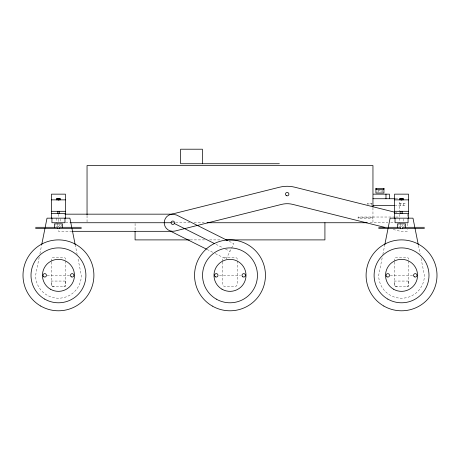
<?xml version="1.0" encoding="UTF-8"?>
<svg xmlns="http://www.w3.org/2000/svg" width="460" height="460" viewBox="0 0 460 460"><rect width="100%" height="100%" fill="white"/><g stroke="black" fill="none" stroke-linecap="round" stroke-linejoin="round"><path stroke-width="0.34" stroke-dasharray="2.3 1.72" d="M39.203 257.209L35.581 275.344A22.873 22.873 0 0 0 58.454 298.218A22.873 22.873 0 0 0 81.328 275.344L77.838 257.911M39.905 253.724L41.578 245.358M382.162 257.911L378.672 275.344A22.873 22.873 0 0 0 401.546 298.218A22.873 22.873 0 0 0 424.419 275.344L420.796 257.209M382.858 254.42L384.813 244.662M226.165 259.003L233.835 243.662L228.051 240.77M395.37 198.731L399.257 198.731M372.243 203.303L367.235 203.303L367.235 205.022M399.257 203.303L404.978 203.303L404.978 205.591L395.703 205.591M394.996 217.028L358.087 217.016L358.087 218.391L372.956 218.391M395.703 217.028L399.257 217.028L399.257 200.692M358.087 217.706L372.956 217.706M65.63 222.738L69.931 222.738M171.614 222.738L189.773 222.738M194.08 222.738L204.136 222.738M370.081 222.738L387.883 222.738M390.73 222.738L394.283 222.738M72.047 231.317L58.454 231.317L58.454 224.882M190.239 239.896L205.286 239.896M209.582 239.896L221.047 239.896M47.15 275.344L69.753 275.344M219.403 275.344L240.597 275.344M390.247 275.344L412.85 275.344M395.646 212.422L397.037 212.773M393.231 229.5L400.493 231.317L407.267 231.317L407.267 229.172M215.93 244.294L222.962 247.814M225.521 249.096L230 251.332M207.069 249.458L212.796 252.321M215.343 253.592L225.526 258.687M418.422 245.358L420.095 253.724M75.187 244.662L77.142 254.42M407.267 214.164L407.267 217.022M407.267 223.456L407.267 226.314M404.403 224.796L404.403 226.165L398.688 226.165L398.688 224.796M403.834 218.816L403.834 222.738M403.305 203.303L403.305 205.591M402.69 224.796L402.69 226.165M400.746 203.303L400.746 205.591M400.401 223.422L400.401 226.165M399.257 218.161L399.257 222.738M394.283 261.297L394.283 259.181A1.455 1.455 0 0 1 395.738 257.732L407.359 257.732A1.455 1.455 0 0 1 408.808 259.181L408.808 283.872A2.904 2.904 0 0 1 405.904 286.781M394.283 262.005L394.283 283.872A2.904 2.904 0 0 0 397.187 286.781M382.789 192.096L382.789 190.722L377.073 190.722L377.073 192.096M381.075 190.722L381.075 192.096M378.787 190.722L378.787 192.096M372.956 207.73L372.956 222.738M371.467 203.303L371.467 205.591M368.909 203.303L368.909 204.447M222.738 261.297L222.738 259.181A1.455 1.455 0 0 1 224.192 257.732L235.808 257.732A1.455 1.455 0 0 1 237.262 259.181L237.262 283.872A2.904 2.904 0 0 1 234.358 286.781L225.641 286.781A2.904 2.904 0 0 1 222.738 283.872L222.738 262.005M135.079 223.456L135.079 230.604M87.043 215.59L87.043 222.025M61.312 224.796L61.312 226.165L55.597 226.165L55.597 224.796M60.743 218.816L60.743 222.082M59.823 211.301L59.823 213.014M59.599 224.796L59.599 226.165M58.454 214.164L58.454 218.454M58.454 219.167L58.454 222.025M57.31 223.422L57.31 226.165M56.166 218.161L56.166 222.738M51.192 261.297L51.192 259.181A1.455 1.455 0 0 1 52.641 257.732L64.262 257.732A1.455 1.455 0 0 1 65.717 259.181L65.717 283.872A2.904 2.904 0 0 1 62.813 286.781M51.192 262.005L51.192 283.872A2.904 2.904 0 0 0 54.096 286.781M65.314 281.06L51.589 281.06L51.589 286.781L65.314 286.781L65.314 281.06M408.411 281.06L394.686 281.06L394.686 286.781L408.411 286.781L408.411 281.06"/><path stroke-width="0.69" d="M41.716 244.662L44.925 228.62M45.201 227.228L47.018 218.161L69.891 218.161L71.703 227.228M384.813 244.662L388.016 228.62M388.297 227.228L390.109 218.161L412.982 218.161L414.799 227.228M58.276 199.847L58.633 199.847M401.367 199.847L401.724 199.847M279.375 163.731L180.619 163.731L180.619 149.207L202.406 149.207L202.406 163.731M373.411 194.155L389.424 194.155L389.424 198.731M372.956 198.731L394.996 198.731M51.474 199.864L65.429 199.864M394.571 199.864L408.526 199.864M372.956 205.591L394.996 205.591M51.474 211.301L65.429 211.301M394.571 211.301L408.526 211.301M51.474 213.584L65.429 213.584M394.571 213.584L408.526 213.584M64.889 214.164L172.816 214.164L176.651 215.067L227.412 240.448M70.65 222.738L171.103 222.738M207.011 222.738L367.206 222.738M35.581 227.309L57.419 227.309L57.419 228.453M81.328 227.309L59.489 227.309L59.489 228.453M378.672 227.309L400.51 227.309L400.51 228.453M424.419 227.309L402.58 227.309L402.58 228.453M35.581 228.453L81.328 228.453M378.672 228.453L424.419 228.453M72.766 231.317L170.792 231.317L206.436 249.136M189.526 239.896L135.079 239.896L135.079 231.317M226.061 239.896L324.921 239.896L324.921 222.738M394.95 212.25L294.808 187.214A31.453 31.453 0 0 0 279.553 187.214L170.735 214.417A8.579 8.579 0 0 0 164.243 222.594L164.295 223.715A8.579 8.579 0 0 0 174.898 231.064L281.635 204.378A22.873 22.873 0 0 1 292.733 204.378L384.911 227.424M174.352 223.508L214.647 243.656M415.075 228.62L418.284 244.662M71.984 228.62L75.187 244.662M408.526 218.161L408.526 194.149L394.571 194.149L394.571 218.161M408.066 218.161L408.066 222.738L395.031 222.738L395.031 218.161M405.547 227.309L405.547 223.876L397.543 223.876L397.543 227.309M402.235 211.301L402.235 213.584M401.546 199.174L401.546 199.87M400.861 211.301L400.861 213.584M385.98 194.155L385.98 198.731M383.801 188.439L383.801 189.577L376.067 189.577L376.067 188.439M372.956 207.023L372.956 165.56L87.043 165.56L87.043 214.877M65.429 218.161L65.429 194.149L51.474 194.149L51.474 218.161M64.969 218.161L64.969 222.738L51.934 222.738L51.934 218.161M62.456 227.309L62.456 223.876L54.453 223.876L54.453 227.309M59.139 211.301L59.139 213.584M58.454 199.174L58.454 199.87M57.764 211.301L57.764 213.584M56.752 199.099C57.166 200.399 57.764 198.179 56.752 199.099M58.127 199.099C58.541 200.399 59.133 198.179 58.127 199.099M59.495 199.099C59.915 200.399 60.507 198.179 59.495 199.099M399.843 199.099C400.263 200.399 400.855 198.179 399.843 199.099M401.218 199.099C401.637 200.399 402.23 198.179 401.218 199.099M402.592 199.099C403.006 200.399 403.598 198.179 402.592 199.099M174.403 223.399L174.305 223.6A1.713 1.713 0 0 1 171.373 223.663A1.713 1.713 0 0 1 172.667 221.03A1.713 1.713 0 0 1 174.403 223.399M383.933 188.439L375.929 188.439L375.929 193.01L383.933 193.01L383.933 188.439M43.872 276.828A1.713 1.713 0 0 0 46.443 275.344A1.713 1.713 0 0 0 43.872 273.855A1.713 1.713 0 0 0 43.872 276.828M71.317 276.828A1.713 1.713 0 0 0 73.893 275.344A1.713 1.713 0 0 0 71.317 273.855A1.713 1.713 0 0 0 71.317 276.828M212.273 306.044A35.454 35.454 0 0 0 265.454 275.344A35.454 35.454 0 0 0 212.273 244.639A35.454 35.454 0 0 0 212.273 306.044M221.996 289.208A16.014 16.014 0 0 0 246.014 275.344A16.014 16.014 0 0 0 221.996 261.476A16.014 16.014 0 0 0 221.996 289.208M215.418 276.828A1.713 1.713 0 0 0 217.994 275.344A1.713 1.713 0 0 0 215.418 273.855A1.713 1.713 0 0 0 215.418 276.828M242.868 276.828A1.713 1.713 0 0 0 245.439 275.344A1.713 1.713 0 0 0 242.868 273.855A1.713 1.713 0 0 0 242.868 276.828M216.275 299.115A27.445 27.445 0 0 0 257.445 275.344A27.445 27.445 0 0 0 216.275 251.574A27.445 27.445 0 0 0 216.275 299.115M59.484 199.778A0.684 0.684 0 0 0 60.513 199.186A0.684 0.684 0 0 0 59.484 198.593A0.684 0.684 0 0 0 59.484 199.778M56.735 199.778A0.684 0.684 0 0 0 57.764 199.186A0.684 0.684 0 0 0 56.735 198.593A0.684 0.684 0 0 0 56.735 199.778M58.109 199.778A0.684 0.684 0 0 0 59.139 199.186A0.684 0.684 0 0 0 58.109 198.593A0.684 0.684 0 0 0 58.109 199.778M40.727 306.044A35.454 35.454 0 0 0 93.903 275.344A35.454 35.454 0 0 0 40.727 244.639A35.454 35.454 0 0 0 40.727 306.044M50.445 289.208A16.014 16.014 0 0 0 74.462 275.344A16.014 16.014 0 0 0 50.445 261.476A16.014 16.014 0 0 0 50.445 289.208M44.729 299.115A27.445 27.445 0 0 0 85.899 275.344A27.445 27.445 0 0 0 44.729 251.574A27.445 27.445 0 0 0 44.729 299.115M286.327 195.632A1.713 1.713 0 0 0 288.897 194.149A1.713 1.713 0 0 0 286.327 192.665A1.713 1.713 0 0 0 286.327 195.632M386.963 276.828A1.713 1.713 0 0 0 389.539 275.344A1.713 1.713 0 0 0 386.963 273.855A1.713 1.713 0 0 0 386.963 276.828M414.414 276.828A1.713 1.713 0 0 0 416.984 275.344A1.713 1.713 0 0 0 414.414 273.855A1.713 1.713 0 0 0 414.414 276.828M402.575 199.778A0.684 0.684 0 0 0 403.604 199.186A0.684 0.684 0 0 0 402.575 198.593A0.684 0.684 0 0 0 402.575 199.778M399.832 199.778A0.684 0.684 0 0 0 400.861 199.186A0.684 0.684 0 0 0 399.832 198.593A0.684 0.684 0 0 0 399.832 199.778M401.206 199.778A0.684 0.684 0 0 0 402.235 199.186A0.684 0.684 0 0 0 401.206 198.593A0.684 0.684 0 0 0 401.206 199.778M383.818 306.044A35.454 35.454 0 0 0 437 275.344A35.454 35.454 0 0 0 383.818 244.639A35.454 35.454 0 0 0 383.818 306.044M393.541 289.208A16.014 16.014 0 0 0 417.559 275.344A16.014 16.014 0 0 0 393.541 261.476A16.014 16.014 0 0 0 393.541 289.208M387.826 299.115A27.445 27.445 0 0 0 428.996 275.344A27.445 27.445 0 0 0 387.826 251.574A27.445 27.445 0 0 0 387.826 299.115"/></g></svg>
